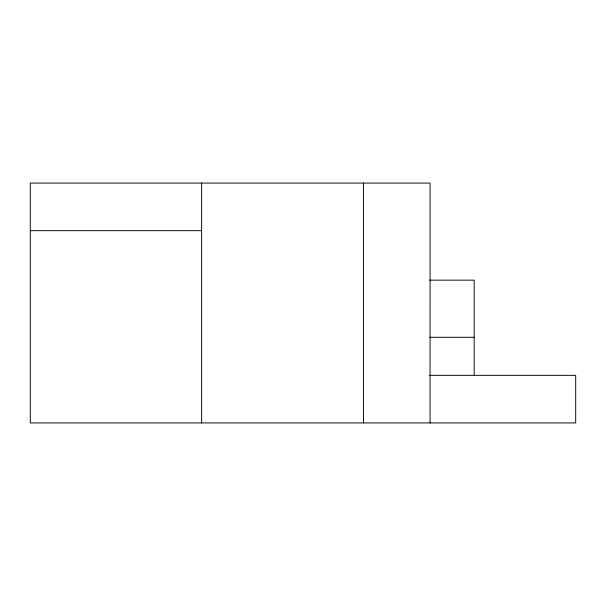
<?xml version="1.0" encoding="UTF-8"?>
<svg xmlns="http://www.w3.org/2000/svg" width="606" height="606" viewBox="0 0 606 606"><rect width="100%" height="100%" fill="white"/><g stroke="black" fill="none" stroke-linecap="round" stroke-linejoin="round"><path stroke-width="0.91" d="M30.3 230.659L201.631 230.659M429.692 280.154L474.165 280.154L474.165 375.341M429.692 337.269L474.165 337.269M429.222 375.341L575.7 375.341L575.7 422.927L30.3 422.927L30.3 183.073L430.071 183.073L430.063 422.927M363.502 183.073L363.502 422.927M201.631 183.073L201.631 422.927"/></g></svg>
